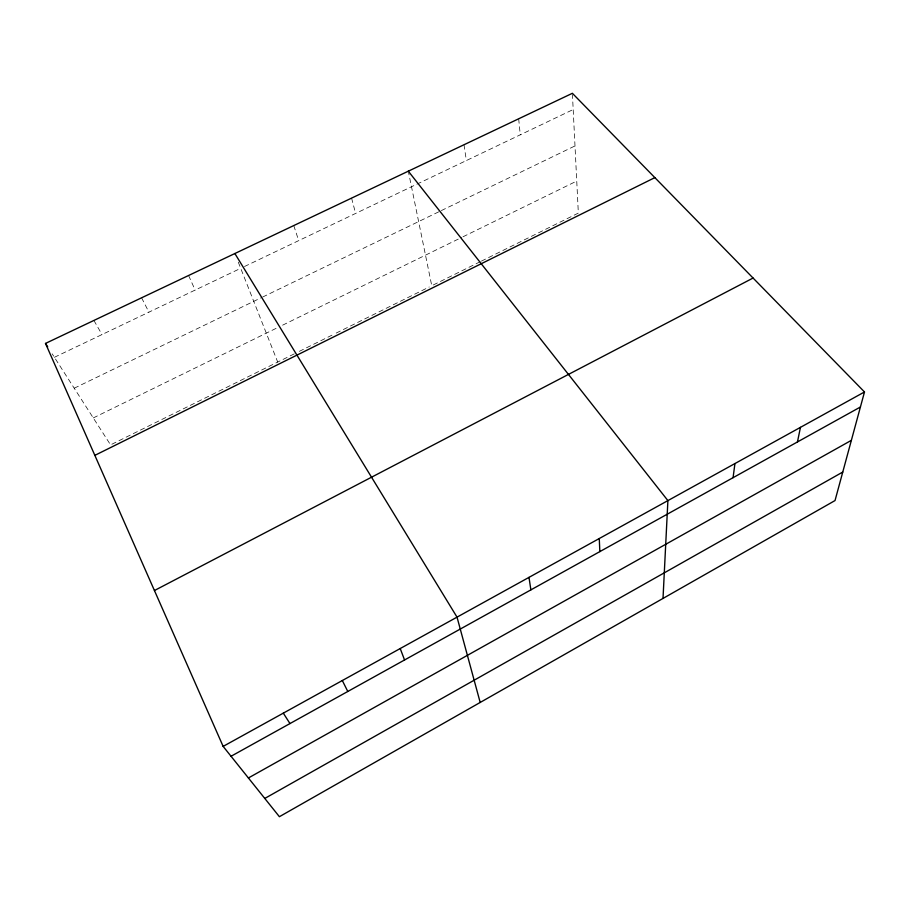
<?xml version="1.0" encoding="UTF-8"?>
<svg xmlns="http://www.w3.org/2000/svg" width="910" height="910" viewBox="0 0 910 910"><rect width="100%" height="100%" fill="white"/><g stroke="black" fill="none" stroke-linecap="round" stroke-linejoin="round"><path stroke-width="0.68" stroke-dasharray="4.55 3.41" d="M294.26 353.865L110.565 444.888L52.166 353.831M299.356 351.34L334.937 333.708M336.188 333.083L429.236 286.98M480.15 261.75L431.761 285.729L408.579 172.479M481.424 261.113L578.339 213.088L572.447 94.651M93.275 417.94L277.607 327.623M282.623 325.166L461.768 237.385M463.008 236.782L576.747 181.056M74.222 388.217L261.375 297.661M262.649 297.047L440.087 211.188M441.35 210.574L574.995 145.918M54.395 357.3L240.706 268.313M244.494 266.505L573.186 109.541M93.912 320.445L102.011 334.55M141.596 297.809L148.921 312.153M188.586 275.502L195.149 290.074M238.272 262.148L277.709 362.066M293.771 225.555L298.696 240.627M351.578 198.118L355.617 213.44M463.998 144.747L466.364 160.547M518.677 118.789L520.258 134.816"/><path stroke-width="1.36" d="M663.015 598.427L667.894 500.602L408.306 171.182M733.073 477.67L734.939 463.554M797.456 441.953L800.459 427.347M864.5 391.96L835.027 500.557L279.393 816.702L223.143 746.393L45.5 343.423L572.379 93.298L864.5 391.96L223.143 746.393M264.787 798.445L842.762 472.051M248.407 777.97L851.362 440.349M231.038 756.267L860.416 407.009M154.438 590.533L753.082 278.039M94.845 455.364L654.859 177.621M45.5 343.423L47.718 346.892M283.306 713.144L289.971 723.564M234.871 253.526L457.025 617.139L480.184 702.463M342.319 680.532L347.791 691.475M400.218 648.546L404.552 659.978M528.994 577.372L530.871 589.885M599.269 538.538L599.838 551.608"/></g></svg>
